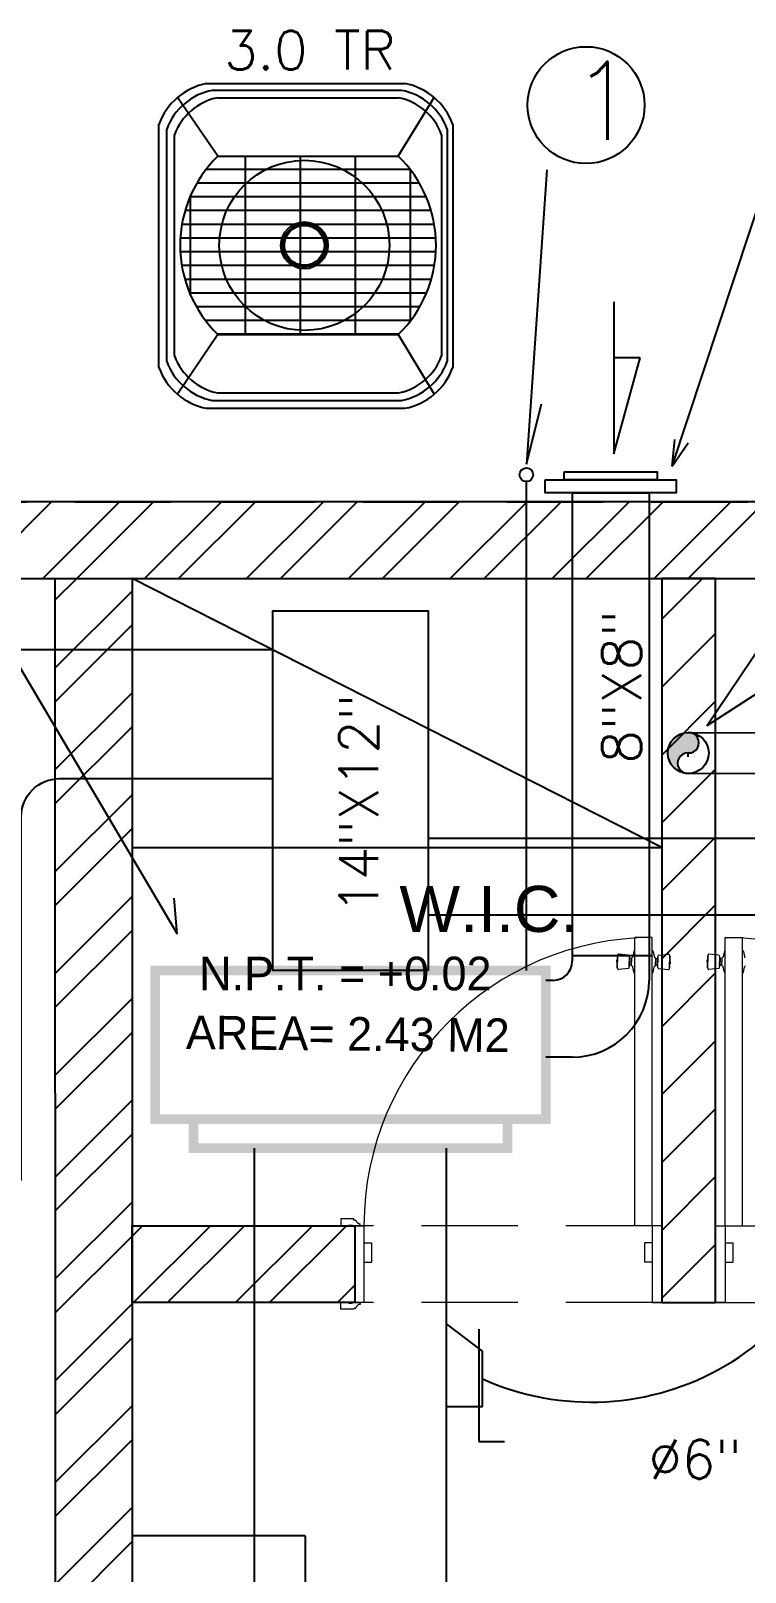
# Model space of a CAD drawing. Header units: millimetres. Extents: x 1591 to 1638, y 1324 to 1492.
# Drawn here: x 1614.472 to 1616.331, y 1456.642 to 1460.655 of the extents above; entities that cross this region are included whole.
import ezdxf

# ---------------------------------------------------------------- set-up
doc = ezdxf.new("R2010")
doc.units = ezdxf.units.MM
doc.linetypes.add('HIDDEN', pattern=[0.375, 0.25, -0.125])
for name, color, linetype in [('AA', 7, 'Continuous'), ('Li-Proyecciones', 40, 'HIDDEN'), ('Mu-0.15', 63, 'Continuous'), ('Mu-0.20', 5, 'Continuous'), ('pisos', 1, 'Continuous'), ('TEXTS', 1, 'Continuous'), ('Tx-Espacio', 7, 'Continuous')]:
    doc.layers.add(name, color=color, linetype=linetype)
for name, color, linetype, lineweight in [('Electrico Salidas', 160, 'Continuous', 15), ('JAMBA', 1, 'HIDDEN', 15), ('PUERTAS', 3, 'Continuous', 20)]:
    doc.layers.add(name, color=color, linetype=linetype, lineweight=lineweight)
doc.layers.add('Ha-Muros 0.15', color=7, linetype='Continuous', true_color=0x8c8c8c)
doc.layers.add('Ha-Muros 0.20', color=7, linetype='Continuous', true_color=0x8c8c8c)
doc.styles.add('CHICO', font='stylu.ttf')
doc.styles.add('GORDITA', font='swissek.ttf')
doc.styles.add('TEXTS', font='romans9.shx')
doc.linetypes.add('BATTING', pattern='A,0.00254,-2.54,[134,ltypeshp.shx,S=2.54,R=0,X=-2.54,Y=0],-5.08,[134,ltypeshp.shx,S=2.54,R=180,X=2.54,Y=0],-2.54', length=10.16254)

# ---------------------------------------------------------------- blocks, each defined once
blk = doc.blocks.new('A$Cec5ab6e8')
at = {"color": 9, "true_color": 0xc7c8ca}
for q in [(25.8127, 17.4876, 0), (26.2627, 15.8911, 0)]:
    blk.add_line((26.2627, 17.4876, 0), q, dxfattribs=at)
at = {"layer": 'Defpoints', "color": 9, "true_color": 0xc7c8ca}
blk.add_line((29.8386, 20.18), (17.0386, 20.18), dxfattribs=at)
at = {"layer": 'Ha-Muros 0.15', "color": 9, "linetype": 'Continuous', "true_color": 0xc7c8ca}
for p, q in [((27.1909, 19.8739, 0), (27.2971, 19.9801, 0)), ((27.1909, 19.6971, 0), (27.331, 19.8372, 0)), ((27.1909, 19.5203, 0), (27.331, 19.6605, 0)), ((27.1909, 19.3436, 0), (27.331, 19.4837, 0)), ((27.1909, 19.1668, 0), (27.331, 19.3069, 0)), ((27.1909, 18.99, 0), (27.331, 19.1301, 0)), ((27.1909, 18.8132, 0), (27.331, 18.9533, 0)), ((27.1909, 18.6365, 0), (27.331, 18.7766, 0)), ((27.1909, 18.4597, 0), (27.331, 18.5998, 0)), ((27.1909, 18.2829, 0), (27.331, 18.423, 0)), ((27.1909, 18.1061, 0), (27.331, 18.2462, 0))]:
    blk.add_line(p, q, dxfattribs=at)
at = {"layer": 'Ha-Muros 0.20', "color": 9, "linetype": 'Continuous', "true_color": 0xc7c8ca}
for p, q in [((25.4031, 19.9799, 0), (25.6031, 20.1799, 0)), ((25.5799, 19.9799, 0), (25.7799, 20.1799, 0)), ((25.6683, 19.9799, 0), (25.8683, 20.1799, 0)), ((25.845, 19.9799, 0), (26.045, 20.1799, 0)), ((25.9334, 19.9799, 0), (26.1334, 20.1799, 0)), ((26.1102, 19.9799, 0), (26.3102, 20.1799, 0)), ((26.1986, 19.9799, 0), (26.3986, 20.1799, 0)), ((26.3754, 19.9799, 0), (26.5754, 20.1799, 0)), ((26.4638, 19.9799, 0), (26.6638, 20.1799, 0)), ((26.6405, 19.9799, 0), (26.8405, 20.1799, 0)), ((26.7289, 19.9799, 0), (26.9289, 20.1799, 0)), ((26.9057, 19.9799, 0), (27.1057, 20.1799, 0)), ((26.9941, 19.9799, 0), (27.1941, 20.1799, 0)), ((27.1709, 19.9799, 0), (27.3709, 20.1799, 0)), ((27.2593, 19.9799, 0), (27.4593, 20.1799, 0)), ((25.6126, 19.9243, 0), (25.6683, 19.9799, 0)), ((25.6126, 19.7475, 0), (25.8126, 19.9475, 0)), ((25.6126, 19.6591, 0), (25.8126, 19.8591, 0)), ((25.6127, 19.4824, 0), (25.8126, 19.6823, 0)), ((25.6127, 19.394, 0), (25.8126, 19.594, 0)), ((25.6127, 19.2172, 0), (25.8127, 19.4172, 0)), ((25.6127, 19.1288, 0), (25.8127, 19.3288, 0)), ((25.6127, 18.952, 0), (25.8127, 19.152, 0)), ((25.6127, 18.8637, 0), (25.8127, 19.0636, 0)), ((25.6127, 18.6869, 0), (25.8127, 18.8869, 0)), ((25.6127, 18.5985, 0), (25.8127, 18.7985, 0)), ((25.6127, 18.4217, 0), (25.8127, 18.6217, 0)), ((25.6127, 18.3334, 0), (25.8127, 18.5333, 0)), ((25.6127, 18.1566, 0), (25.8127, 18.3566, 0)), ((25.6127, 18.0682, 0), (25.8127, 18.2682, 0)), ((25.8127, 18.2682, 0), (25.8397, 18.2951, 0)), ((25.8164, 18.0952, 0), (26.0164, 18.2951, 0)), ((25.9048, 18.0951, 0), (26.1048, 18.2951, 0)), ((26.0816, 18.0951, 0), (26.2816, 18.2951, 0)), ((26.17, 18.0951, 0), (26.37, 18.2951, 0)), ((26.3468, 18.0951, 0), (26.3917, 18.14, 0)), ((25.6127, 17.8914, 0), (25.8127, 18.0914, 0)), ((25.6127, 17.803, 0), (25.8127, 18.003, 0)), ((25.6127, 17.6263, 0), (25.8127, 17.8262, 0)), ((25.6127, 17.5379, 0), (25.8127, 17.7378, 0)), ((25.6127, 17.3611, 0), (25.8127, 17.5611, 0)), ((25.6127, 17.2727, 0), (25.8127, 17.4727, 0))]:
    blk.add_line(p, q, dxfattribs=at)
at = {"layer": 'JAMBA', "color": 9, "true_color": 0xc7c8ca}
for p, q in [((26.3892, 18.3126), (26.356, 18.3126)), ((26.356, 18.3126), (26.356, 18.2951)), ((26.3892, 18.3098), (26.3892, 18.3126)), ((26.4059, 18.2951), (26.4059, 18.2999)), ((26.356, 18.2951), (26.3746, 18.2951)), ((26.3746, 18.2951), (26.3762, 18.2967)), ((26.3762, 18.2967), (26.3848, 18.2967)), ((26.3848, 18.2967), (26.3868, 18.2951)), ((26.3868, 18.2951), (26.4059, 18.2951)), ((26.356, 18.0777), (26.356, 18.0951)), ((26.356, 18.0951), (26.3746, 18.0951)), ((26.3892, 18.0777), (26.356, 18.0777)), ((26.3746, 18.0951), (26.3762, 18.0936)), ((26.3762, 18.0936), (26.3848, 18.0936)), ((26.3848, 18.0936), (26.3868, 18.0951)), ((26.3868, 18.0951), (26.4059, 18.0951)), ((26.3892, 18.0805), (26.3892, 18.0777)), ((26.4059, 18.0951), (26.4059, 18.0904))]:
    blk.add_line(p, q, dxfattribs=at)
for centre, radius, start, end in [((26.3904, 18.3023), 0.00758, 16.399, 99.136), ((26.4061, 18.3099), 0.00997, 212.7151, 268.8935), ((26.3904, 18.0879), 0.00758, 260.864, 343.601), ((26.4061, 18.0804), 0.00997, 91.1065, 147.2849)]:
    blk.add_arc(centre, radius, start, end, dxfattribs=at)
at = {"layer": 'Li-Proyecciones', "color": 9, "true_color": 0xc7c8ca}
for p, q in [((17.0386, 20.1799), (27.812, 20.18)), ((17.0386, 20.1799, 0), (27.6274, 20.18, 0))]:
    blk.add_line(p, q, dxfattribs=at)
at = {"layer": 'Mu-0.15', "color": 9, "true_color": 0xc7c8ca}
for p, q in [((27.1909, 19.9801), (27.1909, 18.0951)), ((27.331, 19.9801), (27.1909, 19.9801)), ((27.331, 18.0951), (27.331, 19.9801)), ((27.1909, 18.0951), (27.331, 18.0951))]:
    blk.add_line(p, q, dxfattribs=at)
at = {"layer": 'Mu-0.20', "color": 9, "true_color": 0xc7c8ca}
for p, q in [((29.8386, 20.1799), (25.1788, 20.1799)), ((25.1788, 19.9799), (29.8386, 19.9799)), ((25.6128, 15.5915), (25.6126, 19.9799)), ((25.6126, 19.9799), (25.8126, 19.9799)), ((25.8126, 19.9799), (25.8127, 15.5914)), ((25.8127, 18.0952), (25.8127, 18.2951)), ((25.8127, 18.2951), (26.3917, 18.2951)), ((26.3917, 18.2951), (26.3917, 18.0951)), ((26.3917, 18.0951), (25.8127, 18.0952))]:
    blk.add_line(p, q, dxfattribs=at)
at = {"layer": 'pisos', "color": 9, "true_color": 0xc7c8ca}
for p, q in [((27.1909, 19.2801), (25.8127, 19.9799)), ((25.8127, 19.2801), (27.1909, 19.2801))]:
    blk.add_line(p, q, dxfattribs=at)
at = {"layer": 'PUERTAS', "color": 9, "true_color": 0xc7c8ca}
for p, q in [((27.1209, 18.2951), (27.1209, 19.0451)), ((27.1659, 19.0451), (27.1209, 19.0451)), ((27.1659, 18.2951), (27.1659, 19.0451)), ((27.356, 18.2951), (27.356, 19.0451)), ((27.356, 19.0451), (27.401, 19.0451)), ((27.401, 18.2951), (27.401, 19.0451)), ((27.0748, 18.9873), (27.0742, 18.9873)), ((27.0742, 18.9821), (27.0742, 18.9873)), ((27.0742, 18.9821), (27.0742, 18.9768)), ((27.0759, 18.9977), (27.0748, 18.9977)), ((27.0748, 18.9977), (27.0748, 18.9821)), ((27.0748, 18.9665), (27.0748, 18.9821)), ((27.0759, 18.9998), (27.0759, 18.9821)), ((27.0759, 18.9643), (27.0759, 18.9821)), ((27.1041, 18.9991), (27.0781, 19.0018)), ((27.1059, 18.9971), (27.1059, 18.9821)), ((27.1059, 18.9932), (27.1061, 18.9932)), ((27.1059, 18.9671), (27.1059, 18.9821)), ((27.1081, 18.9912), (27.1081, 18.9821)), ((27.112, 18.991), (27.1081, 18.991)), ((27.1081, 18.9729), (27.1081, 18.9821)), ((27.112, 18.9914), (27.112, 18.9821)), ((27.112, 18.9728), (27.112, 18.9821)), ((27.1138, 18.9934), (27.114, 18.9934)), ((27.1185, 19.0092), (27.1158, 18.9956)), ((27.1158, 18.9956), (27.1158, 18.9954)), ((27.1209, 19.0112), (27.1205, 19.0112)), ((27.1659, 19.0112), (27.1662, 19.0112)), ((27.1682, 19.0092), (27.1709, 18.9956)), ((27.1709, 18.9956), (27.1709, 18.9954)), ((27.1729, 18.9934), (27.1728, 18.9934)), ((27.1747, 18.9914), (27.1747, 18.9821)), ((27.1747, 18.991), (27.1787, 18.991)), ((27.1747, 18.9728), (27.1747, 18.9821)), ((27.1787, 18.9912), (27.1787, 18.9821)), ((27.1787, 18.9729), (27.1787, 18.9821)), ((27.1809, 18.9932), (27.1807, 18.9932)), ((27.1809, 18.9971), (27.1809, 18.9821)), ((27.1809, 18.9671), (27.1809, 18.9821)), ((27.1827, 18.9991), (27.2087, 19.0018)), ((27.2109, 18.9998), (27.2109, 18.9821)), ((27.2109, 18.9977), (27.2119, 18.9977)), ((27.2109, 18.9643), (27.2109, 18.9821)), ((27.2119, 18.9977), (27.2119, 18.9821)), ((27.2119, 18.9873), (27.2125, 18.9873)), ((27.2119, 18.9665), (27.2119, 18.9821)), ((27.2125, 18.9821), (27.2125, 18.9873)), ((27.2125, 18.9821), (27.2125, 18.9768)), ((27.3099, 18.9873), (27.3093, 18.9873)), ((27.3093, 18.9821), (27.3093, 18.9873)), ((27.3093, 18.9821), (27.3093, 18.9768)), ((27.311, 18.9977), (27.3099, 18.9977)), ((27.3099, 18.9977), (27.3099, 18.9821)), ((27.3099, 18.9665), (27.3099, 18.9821)), ((27.311, 18.9998), (27.311, 18.9821)), ((27.311, 18.9643), (27.311, 18.9821)), ((27.3392, 18.9991), (27.3132, 19.0018)), ((27.341, 18.9971), (27.341, 18.9821)), ((27.341, 18.9932), (27.3412, 18.9932)), ((27.341, 18.9671), (27.341, 18.9821)), ((27.3432, 18.9912), (27.3432, 18.9821)), ((27.3471, 18.991), (27.3432, 18.991)), ((27.3432, 18.9729), (27.3432, 18.9821)), ((27.3471, 18.9914), (27.3471, 18.9821)), ((27.3471, 18.9728), (27.3471, 18.9821)), ((27.3489, 18.9934), (27.3491, 18.9934)), ((27.3537, 19.0092), (27.3509, 18.9956)), ((27.3509, 18.9956), (27.3509, 18.9954)), ((27.356, 19.0112), (27.3557, 19.0112)), ((27.401, 19.0112), (27.4013, 19.0112)), ((27.4033, 19.0092), (27.406, 18.9956)), ((27.406, 18.9956), (27.406, 18.9954)), ((27.0748, 18.9768), (27.0742, 18.9768)), ((27.0759, 18.9665), (27.0748, 18.9665)), ((27.1041, 18.9651), (27.0781, 18.9623)), ((27.1059, 18.9709), (27.1061, 18.9709)), ((27.112, 18.9732), (27.1081, 18.9732)), ((27.1138, 18.9708), (27.114, 18.9708)), ((27.1158, 18.9685), (27.1158, 18.9688)), ((27.1185, 18.9549), (27.1158, 18.9685)), ((27.1209, 18.9529), (27.1205, 18.9529)), ((27.1659, 18.9529), (27.1662, 18.9529)), ((27.1682, 18.9549), (27.1709, 18.9685)), ((27.1709, 18.9685), (27.1709, 18.9688)), ((27.1729, 18.9708), (27.1728, 18.9708)), ((27.1747, 18.9732), (27.1787, 18.9732)), ((27.1809, 18.9709), (27.1807, 18.9709)), ((27.1827, 18.9651), (27.2087, 18.9623)), ((27.2109, 18.9665), (27.2119, 18.9665)), ((27.2119, 18.9768), (27.2125, 18.9768)), ((27.3099, 18.9768), (27.3093, 18.9768)), ((27.311, 18.9665), (27.3099, 18.9665)), ((27.3392, 18.9651), (27.3132, 18.9623)), ((27.341, 18.9709), (27.3412, 18.9709)), ((27.3471, 18.9732), (27.3432, 18.9732)), ((27.3489, 18.9708), (27.3491, 18.9708)), ((27.3509, 18.9685), (27.3509, 18.9688)), ((27.3537, 18.9549), (27.3509, 18.9685)), ((27.356, 18.9529), (27.3557, 18.9529)), ((27.401, 18.9529), (27.4013, 18.9529)), ((27.4033, 18.9549), (27.406, 18.9685)), ((27.406, 18.9685), (27.406, 18.9688)), ((26.3909, 18.2951), (26.4159, 18.2951)), ((26.3909, 18.2951), (26.3909, 18.0951)), ((26.4159, 18.2951), (26.4159, 18.0951)), ((27.1659, 18.2951), (27.1209, 18.2951)), ((27.1659, 18.2951), (27.1659, 18.0951)), ((27.1909, 18.2951), (27.1659, 18.2951)), ((27.1909, 18.2951), (27.1909, 18.0951)), ((27.331, 18.2951), (27.356, 18.2951)), ((27.331, 18.2951), (27.331, 18.0951)), ((27.356, 18.2951), (27.401, 18.2951)), ((27.356, 18.2951), (27.356, 18.0951)), ((26.4159, 18.2501), (26.4359, 18.2501)), ((26.4359, 18.2501), (26.4359, 18.2001)), ((27.1659, 18.2501), (27.1459, 18.2501)), ((27.1459, 18.2501), (27.1459, 18.2001)), ((27.356, 18.2501), (27.376, 18.2501)), ((27.376, 18.2501), (27.376, 18.2001)), ((26.4159, 18.2001), (26.4359, 18.2001)), ((27.1659, 18.2001), (27.1459, 18.2001)), ((27.356, 18.2001), (27.376, 18.2001)), ((26.4159, 18.0951), (26.3909, 18.0951)), ((27.1659, 18.0951), (27.1909, 18.0951)), ((27.356, 18.0951), (27.331, 18.0951))]:
    blk.add_line(p, q, dxfattribs=at)
at = {"layer": 'PUERTAS', "color": 9, "linetype": 'HIDDEN', "true_color": 0xc7c8ca}
for p, q in [((27.1909, 18.2951), (26.3909, 18.2951)), ((27.331, 18.2951), (28.131, 18.2951)), ((27.1909, 18.0951), (26.3909, 18.0951)), ((27.331, 18.0951), (28.131, 18.0951))]:
    blk.add_line(p, q, dxfattribs=at)
at = {"layer": 'PUERTAS', "color": 9, "true_color": 0xc7c8ca}
for centre, radius, start, end in [((27.1659, 18.2951), 0.75, 90, 180), ((27.356, 18.2951), 0.75, 0, 90), ((27.0779, 18.9998), 0.002, 83.9236, 180), ((27.1039, 18.9971), 0.002, 0, 83.9236), ((27.1061, 18.9912), 0.002, 0, 90), ((27.114, 18.9914), 0.002, 95.2572, 180), ((27.1138, 18.9954), 0.002, 275.2572, 0), ((27.1205, 19.0092), 0.002, 90, 180), ((27.1662, 19.0092), 0.002, 0, 90), ((27.1729, 18.9954), 0.002, 180, 264.7428), ((27.1727, 18.9914), 0.002, 0, 84.7428), ((27.1807, 18.9912), 0.002, 90, 180), ((27.1829, 18.9971), 0.002, 96.0764, 180), ((27.2089, 18.9998), 0.002, 0, 96.0764), ((27.313, 18.9998), 0.002, 83.9236, 180), ((27.339, 18.9971), 0.002, 0, 83.9236), ((27.3412, 18.9912), 0.002, 0, 90), ((27.3491, 18.9914), 0.002, 95.2572, 180), ((27.3489, 18.9954), 0.002, 275.2572, 0), ((27.3557, 19.0092), 0.002, 90, 180), ((27.4013, 19.0092), 0.002, 0, 90), ((27.408, 18.9954), 0.002, 180, 264.7428), ((27.0779, 18.9643), 0.002, 180, 276.0764), ((27.1039, 18.9671), 0.002, 276.0764, 360), ((27.1061, 18.9729), 0.002, 270, 0), ((27.114, 18.9728), 0.002, 180, 264.7428), ((27.1138, 18.9688), 0.002, 0, 84.7428), ((27.1205, 18.9549), 0.002, 180, 270), ((27.1662, 18.9549), 0.002, 270, 0), ((27.1729, 18.9688), 0.002, 95.2572, 180), ((27.1727, 18.9728), 0.002, 275.2572, 0), ((27.1807, 18.9729), 0.002, 180, 270), ((27.1829, 18.9671), 0.002, 180, 263.9236), ((27.2089, 18.9643), 0.002, 263.9236, 0), ((27.313, 18.9643), 0.002, 180, 276.0764), ((27.339, 18.9671), 0.002, 276.0764, 360), ((27.3412, 18.9729), 0.002, 270, 0), ((27.3491, 18.9728), 0.002, 180, 264.7428), ((27.3489, 18.9688), 0.002, 0, 84.7428), ((27.3557, 18.9549), 0.002, 180, 270), ((27.4013, 18.9549), 0.002, 270, 0), ((27.408, 18.9688), 0.002, 95.2572, 180)]:
    blk.add_arc(centre, radius, start, end, dxfattribs=at)
at = {"layer": 'Tx-Espacio', "color": 9, "true_color": 0xc7c8ca}
for s, height, rotation, style, p in [('W.I.C.', 0.12, 0, 'GORDITA', (26.508, 19.0599)), ('N.P.T. = +0.02', 0.087521, 0, 'CHICO', (25.9868, 18.9079)), ('AREA= 2.43 M2', 0.087521, 359.4623, 'CHICO', (25.9522, 18.7549))]:
    blk.add_text(s, height=height, rotation=rotation, dxfattribs=dict(at, style=style)).set_placement(p)
blk = doc.blocks.new('A$C04c906c4')
at = {"true_color": 0x636466}
h = blk.add_hatch(dxfattribs=at)
h.set_pattern_fill('GRATE', color=251, scale=0.04507)
h.set_pattern_definition([(0, (-1835.929924, -1644.40365), (0, 0.0357745997), []), (90, (-1835.92992, -1644.40365), (-0.143098399, 9e-18), [])])
h.paths.add_polyline_path([(0.6327, 0.195, 0.423686), (0.6327, 0.6595), (0.1635, 0.6595, 0.423686), (0.1635, 0.195)])
at = {"color": 32, "true_color": 0xcd6928}
for p, q in [((0.1635, 0.6595), (0.058, 0.8118)), ((0.6327, 0.6595), (0.7264, 0.8118)), ((0.1635, 0.195), (0.058, 0.0398)), ((0.6327, 0.195), (0.7264, 0.0398))]:
    blk.add_line(p, q, dxfattribs=at)
for points in [[(0.1341, 0.8486), (0.6503, 0.8486)], [(0.1488, 0.8308), (0.6415, 0.8308)], [(0.1635, 0.8116), (0.6327, 0.8116)], [(0.0099, 0.1094), (0.0099, 0.7423)], [(0.0302, 0.1252), (0.0302, 0.7293)], [(0.7601, 0.7293), (0.7601, 0.1252)], [(0.7745, 0.7423), (0.7745, 0.1094)], [(0.0505, 0.1396), (0.0505, 0.7149)], [(0.7456, 0.7149), (0.7456, 0.1396)], [(0.1635, 0.0429), (0.6327, 0.0429)], [(0.1341, 0.0031), (0.6503, 0.0031)], [(0.1488, 0.0237), (0.6415, 0.0237)]]:
    blk.add_lwpolyline(points, dxfattribs=at)
at = {"color": 251, "true_color": 0x636466}
for points in [[(0.1635, 0.6595), (0.6327, 0.6595)], [(0.1635, 0.195), (0.6327, 0.195)]]:
    blk.add_lwpolyline(points, dxfattribs=at)
blk.add_circle((0.3884, 0.4272), 0.2214, dxfattribs=at)
at = {"color": 32, "true_color": 0xcd6928}
for radius in [0.0611, 0.0565, 0.052]:
    blk.add_circle((0.3884, 0.4272), radius, dxfattribs=at)
for centre, radius, start, end in [((0.1658, 0.6858), 0.1658, 101.0097, 160.1029), ((0.6186, 0.6858), 0.1658, 19.8971, 78.9903), ((0.179, 0.6754), 0.1583, 101.0097, 160.1029), ((0.1923, 0.6636), 0.1507, 101.0097, 160.1029), ((0.6039, 0.6636), 0.1507, 19.8971, 78.9903), ((0.6113, 0.6754), 0.1583, 19.8971, 78.9903), ((0.179, 0.179), 0.1583, 199.8971, 258.9903), ((0.1923, 0.1909), 0.1507, 199.8971, 258.9903), ((0.6039, 0.1909), 0.1507, 281.0097, 340.1029), ((0.6113, 0.179), 0.1583, 281.0097, 340.1029), ((0.1658, 0.1658), 0.1658, 199.8971, 258.9903), ((0.6186, 0.1658), 0.1658, 281.0097, 340.1029)]:
    blk.add_arc(centre, radius, start, end, dxfattribs=at)
at = {"color": 251, "true_color": 0x636466}
for centre, start, end in [((0.3884, 0.4272), 134.0766, 225.9234), ((0.4078, 0.4272), 314.0766, 45.9234)]:
    blk.add_arc(centre, 0.3233, start, end, dxfattribs=at)

msp = doc.modelspace()

# ---------------------------------------------------------------- hatches: boundary and pattern name
at = {"layer": 'AA'}
h = msp.add_hatch(color=1, dxfattribs=at)
h.dxf.hatch_style = 1
h.paths.add_polyline_path([(1616.14067, 1458.8071, 0.5894434), (1616.17831, 1458.72191, -0.8034963), (1616.174, 1458.77376)])
h.paths.add_polyline_path([(1616.14067, 1458.8071), (1616.174, 1458.77376, -0.0866635), (1616.18309, 1458.77492, 0.9535484), (1616.18806, 1458.82791, 0.0234959), (1616.18306, 1458.82815, 0.2345796)])

# ---------------------------------------------------------------- linework, layer by layer
for p, q in [((1615.81463, 1460.29282, -0.00001), (1615.76171, 1459.52673, -0.00001)), ((1616.14157, 1459.52138, -0.00001), (1616.38372, 1460.25583, -0.00001)), ((1615.76171, 1459.52673, -0.00001), (1615.80128, 1459.68375, -0.00001)), ((1616.14157, 1459.52138, -0.00001), (1616.1477, 1459.59083, -0.00001)), ((1616.14157, 1459.52138, -0.00001), (1616.18291, 1459.58213, -0.00001)), ((1614.11746, 1459.54983, -0.00001), (1614.85326, 1458.30442, -0.00001)), ((1615.76171, 1458.20858, -0.00001), (1615.76171, 1459.48137, -0.00001)), ((1616.9173, 1459.28945, -0.00001), (1616.2312, 1458.84582, -0.00001)), ((1616.2312, 1458.84582, -0.00001), (1616.40494, 1459.10312, -0.00001)), ((1614.85326, 1458.30442, -0.00001), (1614.84531, 1458.39712, -0.00001)), ((1615.63827, 1457.27458, -0.00001), (1615.63827, 1456.98253, -0.00001)), ((1615.63827, 1456.98253, -0.00001), (1615.70465, 1456.98253, -0.00001))]:
    msp.add_line(p, q, dxfattribs=at)
at = {"layer": 'AA', "color": 116, "true_color": 0x136734}
for p, q in [((1615.98941, 1459.9491, -0.00001), (1615.98941, 1459.55331, -0.00001)), ((1615.98941, 1459.55331, -0.00001), (1616.05761, 1459.80397, -0.00001)), ((1616.05761, 1459.80397, -0.00001), (1615.98941, 1459.80397, -0.00001)), ((1615.88109, 1459.45209, -0.00001), (1616.08109, 1459.45209, -0.00001)), ((1615.88109, 1459.45209, -0.00001), (1615.88109, 1458.23295, -0.00001)), ((1616.08109, 1459.45209, -0.00001), (1616.08109, 1458.18295, -0.00001)), ((1615.88109, 1458.24739, -0.00001), (1616.08915, 1458.24739, -0.00001)), ((1615.88109, 1457.98295, -0.00001), (1615.81235, 1457.98295, -0.00001))]:
    msp.add_line(p, q, dxfattribs=at)
at = {"layer": 'AA', "color": 6}
for p, q in [((1615.10215, 1459.04306, -0.00001), (1613.7802, 1459.04306, -0.00001)), ((1614.53593, 1458.70754, -0.00001), (1614.53592, 1459.04306, -0.00001)), ((1615.50628, 1458.5534, -0.00001), (1617.58257, 1458.5534, -0.00001)), ((1615.50628, 1458.3534, -0.00001), (1617.58257, 1458.3534, -0.00001))]:
    msp.add_line(p, q, dxfattribs=at)
at = {"layer": 'AA', "color": 3}
msp.add_line((1615.83109, 1458.18295, -0.00001), (1615.81235, 1458.18295, -0.00001), dxfattribs=at)
at = {"layer": 'AA', "color": 5}
for p, q in [((1615.05422, 1455.1777, -0.00001), (1615.05422, 1457.74616, -0.00001)), ((1615.55422, 1455.1777, -0.00001), (1615.55422, 1457.74616, -0.00001)), ((1615.64792, 1457.21757, -0.00001), (1615.5535, 1457.28862, -0.00001)), ((1615.64792, 1457.07321, -0.00001), (1615.64792, 1457.21757, -0.00001)), ((1615.5535, 1457.07321, -0.00001), (1615.64792, 1457.07321, -0.00001))]:
    msp.add_line(p, q, dxfattribs=at)
at = {"layer": 'AA', "color": 116, "true_color": 0x136734, "elevation": -0.00001}
for points in [[(1615.81039, 1459.48635), (1616.15179, 1459.48635), (1616.15179, 1459.45209), (1615.81039, 1459.45209)], [(1615.85976, 1459.5069), (1616.10243, 1459.5069), (1616.10243, 1459.48635), (1615.85976, 1459.48635)]]:
    msp.add_lwpolyline(points, close=True, dxfattribs=at)
at = {"layer": 'AA', "color": 6, "elevation": -0.00001}
msp.add_lwpolyline([(1615.50628, 1458.20858), (1615.10215, 1458.20858), (1615.10215, 1459.14521), (1615.50628, 1459.14521)], close=True, dxfattribs=at)
msp.add_lwpolyline([(1614.44715, 1457.66157), (1614.44715, 1458.60817, -0.4142136), (1614.54715, 1458.70817), (1615.10215, 1458.70817), (1615.10215, 1459.04306)], format="xyb", dxfattribs=at)
at = {"layer": 'AA', "color": 1, "elevation": -0.00001}
for points in [[(1616.18306, 1458.82815), (1617.22626, 1458.82735), (1617.22626, 1458.7209), (1616.18306, 1458.7217)], [(1616.18306, 1458.7647), (1616.18306, 1458.77492)]]:
    msp.add_lwpolyline(points, dxfattribs=at)
at = {"layer": 'AA', "color": 0}
msp.add_circle((1615.91715, 1460.46155, -0.00001), 0.1521, dxfattribs=at)
at = {"layer": 'AA'}
msp.add_circle((1615.76171, 1459.49917, -0.00001), 0.01779, dxfattribs=at)
at = {"layer": 'AA', "color": 1}
msp.add_circle((1616.18306, 1458.77492, -0.00001), 0.05322, dxfattribs=at)
for centre, start, end in [((1616.18432, 1458.80154, -0.00001), 267.30806, 92.69194), ((1616.18187, 1458.74831, -0.00001), 87.43733, 272.56267)]:
    msp.add_arc(centre, 0.02664, start, end, dxfattribs=at)
at = {"layer": 'AA', "color": 116, "true_color": 0x136734}
for centre, radius in [((1615.83109, 1458.23295, -0.00001), 0.05), ((1615.88109, 1458.18295, -0.00001), 0.2)]:
    msp.add_arc(centre, radius, 270, 0, dxfattribs=at)
at = {"layer": 'AA', "color": 5, "linetype": 'BATTING', "ltscale": 0.009}
msp.add_arc((1615.93029, 1457.77527, -0.00001), 0.69027, 245.85404, 355.03003, dxfattribs=at)
at = {"layer": 'Electrico Salidas', "color": 32, "true_color": 0xcd6928, "const_width": 0.025, "elevation": -0.00001}
for points in [[(1615.81234, 1458.20858), (1614.79609, 1458.20858), (1614.79609, 1457.82159), (1615.81234, 1457.82159)], [(1614.89588, 1457.82159), (1615.71256, 1457.82159), (1615.71256, 1457.74616), (1614.89588, 1457.74616)]]:
    msp.add_lwpolyline(points, close=True, dxfattribs=at)

# ---------------------------------------------------------------- block references
at = {"color": 0}
msp.add_blockref('A$C04c906c4', (1614.79563, 1459.66926, -0.00001), dxfattribs=at)
msp.add_blockref('A$Cec5ab6e8', (1588.92328, 1439.2491, -0.00001))

# ---------------------------------------------------------------- texts
at = {"layer": 'TEXTS', "color": 0, "linetype": 'HIDDEN', "style": 'TEXTS'}
for s, height, p in [('3.0 TR', 0.101084, (1614.9753, 1460.55388, 0.43185)), ('1', 0.20299, (1615.87684, 1460.37133, 0.86721)), ('Ø6"', 0.101084, (1616.07967, 1456.88556, 0.43185))]:
    msp.add_text(s, height=height, dxfattribs=at).set_placement(p)
for s, p in [('8"X8"', (1616.06009, 1458.74779, 0.43185)), ('14"X12"', (1615.37598, 1458.35704, 0.43185))]:
    msp.add_text(s, height=0.101084, rotation=90, dxfattribs=at).set_placement(p)

doc.saveas('drawing.dxf')
